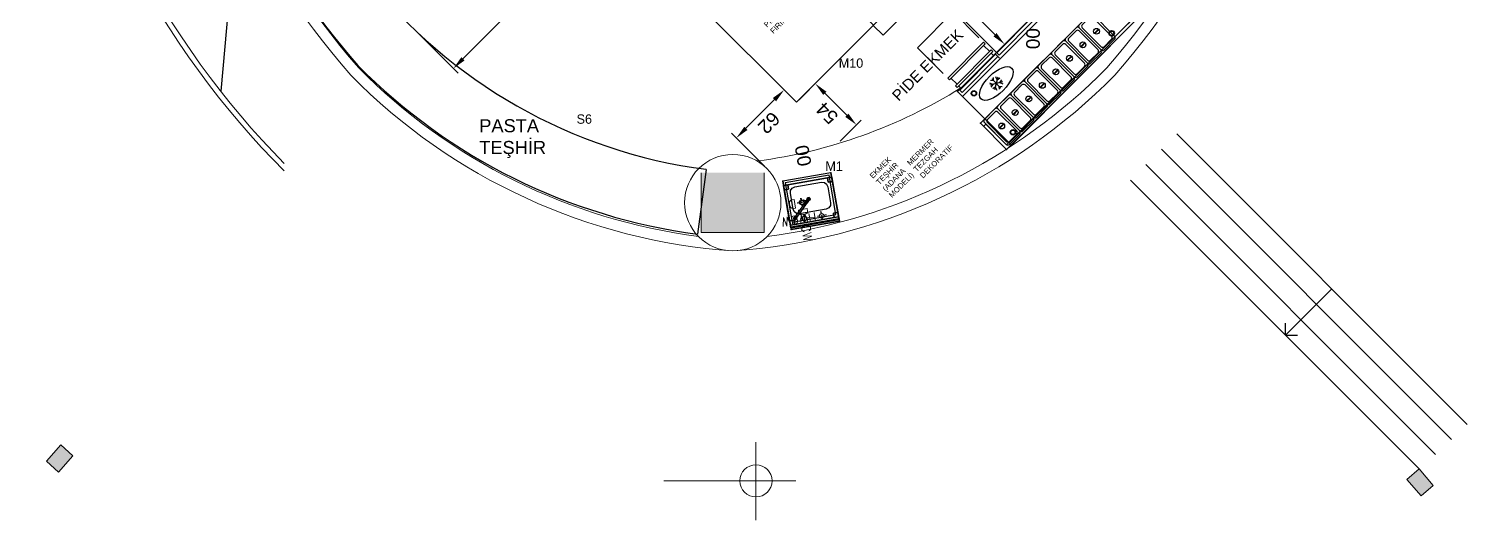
# Model space of a CAD drawing. Header units: millimetres. Extents: x 89237 to 96871, y -22823 to -19192.
# Drawn here: x 90472 to 91795, y -21940 to -21489 of the extents above; entities that cross this region are included whole.
import ezdxf
from ezdxf.enums import TextEntityAlignment as Align

# ---------------------------------------------------------------- set-up
doc = ezdxf.new("R2010")
doc.units = ezdxf.units.MM
doc.header["$LTSCALE"] = 5
doc.linetypes.add('CONTINUA', pattern=[0])
doc.layers.get('DEFPOINTS').update_dxf_attribs({"linetype": 'CONTINUA'})
for name, color, linetype in [('200-EquipBlack-3d', 250, 'Continuous'), ('200-EquipBorder-2d', 9, 'Continuous'), ('200-EquipDoors-2d', 252, 'Continuous'), ('200-EquipID-2d', 7, 'Continuous'), ('200-EquipInternal-2d', 252, 'Continuous'), ('200-EquipSteel-3d', 9, 'Continuous'), ('250-Cwater-2d', 160, 'Continuous'), ('250-Drain-2D', 140, 'Continuous'), ('250-ele-2d', 20, 'Continuous'), ('250-Hwater-2d', 200, 'Continuous'), ('HG-006 Yazı 001', 1, 'Continuous'), ('KALEM0.04', 4, 'Continuous'), ('Standard', 7, 'Continuous')]:
    doc.layers.add(name, color=color, linetype=linetype)
doc.layers.add('200-InsPoint-3D', color=3, linetype='Continuous', plot=False)
for name, color, linetype, lineweight in [('KALEM0.08', 100, 'Continuous', 13), ('KALEM0.12', 220, 'Continuous', 15), ('KALEM0.15', 240, 'Continuous', 18)]:
    doc.layers.add(name, color=color, linetype=linetype, lineweight=lineweight)
doc.styles.add('ARIAL', font='arial.ttf')
doc.styles.add('ROMANS', font='micross.ttf')
doc.styles.add('SIMPLEX', font='simplex')
doc.styles.add('TAKSİM', font='GOTHIC.TTF', dxfattribs={"height": 20})
doc.dimstyles.new('MSC Model 1-1', dxfattribs={"dimscale": 5, "dimtxt": 2.5, "dimasz": 2.5, "dimexe": 1.25, "dimexo": 0.625, "dimgap": 1, "dimtad": 1, "dimdec": 0, "dimdsep": 46, "dimtxsty": 'ROMANS', "dimcen": 2.5, "dimclrd": 256, "dimclre": 256, "dimclrt": 256, "dimadec": 0, "dimazin": 0, "dimtfac": 1, "dimtdec": 0, "dimtmove": 0, "dimatfit": 3, "dimfxl": 1, "dimtolj": 1, "dimtzin": 0, "dimarcsym": 0})

# ---------------------------------------------------------------- blocks, each defined once
blk = doc.blocks.new('ECON')
at = {"layer": '250-ele-2d'}
for p, q in [((-41, 0), (-20, 0)), ((0, 41), (0, 20)), ((20, 0), (41, 0)), ((0, -20), (0, -41))]:
    blk.add_line(p, q, dxfattribs=at)
for radius in [20.3, 1]:
    blk.add_circle((0, 0), radius, dxfattribs=at)
blk.add_point((0, 0), dxfattribs=at)
at = {"layer": '250-ele-2d', "style": 'SIMPLEX', "flags": 8}
blk.add_attdef('E', (50, -41), '', height=81, dxfattribs=at)
blk = doc.blocks.new('A$C4DBF6129')
at = {"layer": '200-EquipBorder-2d'}
for points in [[(15.6, 32.5), (2, 32.5, 0.414214), (0, 30.5), (0, 2, 0.414214), (2, 0), (15.6, 0, 0.414214), (17.6, 2), (17.6, 30.5, 0.414214)], [(13.6, 30.5), (4, 30.5, 0.414214), (2, 28.5), (2, 4, 0.414214), (4, 2), (13.6, 2, 0.414214), (15.6, 4), (15.6, 28.5, 0.414214)]]:
    blk.add_lwpolyline(points, format="xyb", close=True, dxfattribs=at)
blk.add_lwpolyline([(11.2, 15.8), (5.9, 15.8), (5.9, 15.3), (11.2, 15.3)], close=True, dxfattribs=at)
blk.add_circle((8.6, 15.5), 2.68, dxfattribs=at)
blk = doc.blocks.new('ZVR1780')
at = {"layer": '200-EquipBorder-2d'}
blk.add_line((0, -340), (1780, -340), dxfattribs=at)
for points in [[(1780, -340), (1780, 0), (0, 0), (0, -340), (1780, -340)], [(0, -300), (30, -300), (30, -30), (1750, -30), (1750, -300), (1780, -300)]]:
    blk.add_lwpolyline(points, dxfattribs=at)
for p in [(0, 0), (1780, 0), (1780, 0), (0, -340), (1780, -340)]:
    blk.add_point(p, dxfattribs=at)
at = {"layer": '200-InsPoint-3D'}
for p in [(0, 0), (0, 0), (1780, 0), (1780, 0), (0, -340), (0, -340), (1780, -340)]:
    blk.add_point(p, dxfattribs=at)
at = {"xscale": 10, "yscale": 10, "zscale": 10}
for p in [(342, -340), (518, -340), (694, -340), (870, -340), (1046, -340), (1222, -340), (1398, -340), (1574, -340)]:
    blk.add_blockref('A$C4DBF6129', p, dxfattribs=at)
at = {"layer": '250-ele-2d'}
blk.add_blockref('ECON', (65, -69), dxfattribs=at).add_auto_attribs({'E': 'E'})
blk.add_blockref('ECON', (65, -69), dxfattribs=at).add_auto_attribs({'E': 'E'})
at = {"layer": '200-InsPoint-3D', "flags": 9}
blk.add_attdef('DISTANG', (0, 0), '', height=1, dxfattribs=at)
blk.add_attdef('DISTANG', (0, 0), '', height=1, dxfattribs=at)
blk = doc.blocks.new('attrib')
at = {"layer": '200-EquipID-2d', "style": 'ARIAL'}
blk.add_attdef('POS', text='', height=2.5, dxfattribs=at).set_placement((0, 0, -1), align=Align.MIDDLE)
at = {"layer": '200-EquipID-2d', "style": 'ROMANS', "flags": 1}
for tag, p in [('ZONA', (0, -4.91, -2)), ('EQUIPMENTDATA', (0, -7.89, -2)), ('LONGDESCR', (0, -11.3, -2)), ('EQUIPMENTCONN', (0, -14.71, -2)), ('ACCESSORYDATA', (0, -18.55, -2)), ('ACCESSORYCONN', (0, -21.86, -2))]:
    blk.add_attdef(tag, text='', height=2.5, dxfattribs=at).set_placement(p, align=Align.CENTER)
blk = doc.blocks.new('ice')
at = {"layer": '200-EquipInternal-2d'}
for p, q in [((-30, 17), (-59, 12)), ((-52, -30), (52, 30)), ((-52, 30), (52, -30)), ((-30, 17), (-40, 45)), ((0, 35), (-19, 57)), ((0, -60), (0, 60)), ((0, 35), (19, 57)), ((30, 17), (40, 45)), ((30, 17), (59, 12)), ((-30, -17), (-59, -12)), ((-30, -17), (-40, -45)), ((0, -35), (-19, -57)), ((0, -35), (19, -57)), ((30, -17), (59, -12)), ((30, -17), (40, -45))]:
    blk.add_line(p, q, dxfattribs=at)
blk.add_ellipse((0, 0), major_axis=(-200, 0), ratio=0.45, dxfattribs=at)
blk = doc.blocks.new('HB2P2CU')
at = {"layer": '200-EquipBlack-3d'}
blk.add_3dface([(93, -692, 789), (160, -692, 789), (160, -678, 803), (93, -678, 803)], dxfattribs=at)
at = {"layer": '200-EquipBorder-2d'}
blk.add_lwpolyline([(0, -700), (1721, -700), (1721, 0), (0, 0)], close=True, dxfattribs=at)
at = {"layer": '200-EquipDoors-2d'}
for p, q in [((264, -700), (264, -1098)), ((1214, -700), (1214, -1098)), ((1253, -700), (1253, -730)), ((1253, -750), (1253, -830)), ((1678, -700), (1678, -730)), ((1678, -750), (1678, -830))]:
    blk.add_line(p, q, dxfattribs=at)
for points in [[(1698, -730), (1698, -750), (1233, -750), (1233, -730)], [(1698, -830), (1698, -850), (1233, -850), (1233, -830)]]:
    blk.add_lwpolyline(points, close=True, dxfattribs=at)
blk.add_lwpolyline([(1698, -910), (1698, -1245), (1233, -1245), (1233, -910)], dxfattribs=at)
for centre, start, end in [((284, -653), 267.4435, 353.9694), ((1194, -653), 186.0306, 272.5565)]:
    blk.add_arc(centre, 445, start, end, dxfattribs=at)
at = {"layer": '200-EquipSteel-3d', "extrusion": (1, 0, 0)}
for p, q in [((264, -700, 230), (264, -645, 230)), ((264, -645, 230), (264, -645, 835)), ((264, -645, 835), (264, -665, 835)), ((749, -700, 230), (749, -645, 230)), ((749, -645, 230), (749, -645, 835)), ((749, -645, 835), (749, -665, 835)), ((1233, -700, 540), (1233, -645, 540)), ((1233, -645, 540), (1233, -645, 835)), ((1233, -645, 835), (1233, -665, 835)), ((1233, -700, 230), (1233, -645, 230)), ((1233, -645, 230), (1233, -645, 525)), ((1233, -645, 525), (1233, -665, 525)), ((264, -665, 835), (264, -665, 780)), ((264, -665, 780), (264, -700, 780)), ((264, -700, 780), (264, -700, 230)), ((749, -665, 835), (749, -665, 780)), ((749, -665, 780), (749, -700, 780)), ((749, -700, 780), (749, -700, 230)), ((1233, -665, 835), (1233, -665, 780)), ((1233, -665, 780), (1233, -700, 780)), ((1233, -665, 525), (1233, -665, 470)), ((1233, -665, 470), (1233, -700, 470)), ((1233, -700, 780), (1233, -700, 540)), ((1233, -700, 470), (1233, -700, 230))]:
    blk.add_line(p, q, dxfattribs=at)
at = {"layer": '200-EquipSteel-3d', "extrusion": (0, -1, 0), "elevation": 700}
for points in [[(31, 548), (71, 548), (71, 558), (31, 558)], [(31, 573), (71, 573), (71, 583), (31, 583)], [(31, 598), (71, 598), (71, 608), (31, 608)], [(31, 623), (71, 623), (71, 633), (31, 633)], [(31, 648), (71, 648), (71, 658), (31, 658)], [(31, 673), (71, 673), (71, 683), (31, 683)], [(31, 698), (71, 698), (71, 708), (31, 708)], [(31, 723), (71, 723), (71, 733), (31, 733)], [(31, 748), (71, 748), (71, 758), (31, 758)], [(31, 248), (71, 248), (71, 258), (31, 258)], [(31, 323), (71, 323), (71, 333), (31, 333)], [(31, 273), (71, 273), (71, 283), (31, 283)], [(31, 298), (71, 298), (71, 308), (31, 308)], [(31, 348), (71, 348), (71, 358), (31, 358)], [(31, 373), (71, 373), (71, 383), (31, 383)], [(31, 448), (71, 448), (71, 458), (31, 458)], [(31, 423), (71, 423), (71, 433), (31, 433)], [(31, 398), (71, 398), (71, 408), (31, 408)], [(81, 548), (121, 548), (121, 558), (81, 558)], [(81, 573), (121, 573), (121, 583), (81, 583)], [(81, 598), (121, 598), (121, 608), (81, 608)], [(81, 623), (121, 623), (121, 633), (81, 633)], [(81, 648), (121, 648), (121, 658), (81, 658)], [(81, 673), (121, 673), (121, 683), (81, 683)], [(81, 698), (121, 698), (121, 708), (81, 708)], [(81, 723), (121, 723), (121, 733), (81, 733)], [(81, 748), (121, 748), (121, 758), (81, 758)], [(81, 248), (121, 248), (121, 258), (81, 258)], [(81, 323), (121, 323), (121, 333), (81, 333)], [(81, 273), (121, 273), (121, 283), (81, 283)], [(81, 298), (121, 298), (121, 308), (81, 308)], [(81, 348), (121, 348), (121, 358), (81, 358)], [(81, 373), (121, 373), (121, 383), (81, 383)], [(81, 448), (121, 448), (121, 458), (81, 458)], [(81, 423), (121, 423), (121, 433), (81, 433)], [(81, 398), (121, 398), (121, 408), (81, 408)], [(131, 548), (171, 548), (171, 558), (131, 558)], [(131, 573), (171, 573), (171, 583), (131, 583)], [(131, 598), (171, 598), (171, 608), (131, 608)], [(131, 623), (171, 623), (171, 633), (131, 633)], [(131, 648), (171, 648), (171, 658), (131, 658)], [(131, 673), (171, 673), (171, 683), (131, 683)], [(131, 698), (171, 698), (171, 708), (131, 708)], [(131, 723), (171, 723), (171, 733), (131, 733)], [(131, 748), (171, 748), (171, 758), (131, 758)], [(131, 248), (171, 248), (171, 258), (131, 258)], [(131, 273), (171, 273), (171, 283), (131, 283)], [(131, 298), (171, 298), (171, 308), (131, 308)], [(131, 323), (171, 323), (171, 333), (131, 333)], [(131, 348), (171, 348), (171, 358), (131, 358)], [(131, 373), (171, 373), (171, 383), (131, 383)], [(131, 448), (171, 448), (171, 458), (131, 458)], [(131, 398), (171, 398), (171, 408), (131, 408)], [(131, 423), (171, 423), (171, 433), (131, 433)], [(181, 548), (221, 548), (221, 558), (181, 558)], [(181, 573), (221, 573), (221, 583), (181, 583)], [(181, 598), (221, 598), (221, 608), (181, 608)], [(181, 623), (221, 623), (221, 633), (181, 633)], [(181, 648), (221, 648), (221, 658), (181, 658)], [(181, 673), (221, 673), (221, 683), (181, 683)], [(181, 698), (221, 698), (221, 708), (181, 708)], [(181, 723), (221, 723), (221, 733), (181, 733)], [(181, 748), (221, 748), (221, 758), (181, 758)], [(181, 248), (221, 248), (221, 258), (181, 258)], [(181, 323), (221, 323), (221, 333), (181, 333)], [(181, 273), (221, 273), (221, 283), (181, 283)], [(181, 298), (221, 298), (221, 308), (181, 308)], [(181, 348), (221, 348), (221, 358), (181, 358)], [(181, 373), (221, 373), (221, 383), (181, 383)], [(181, 448), (221, 448), (221, 458), (181, 458)], [(181, 423), (221, 423), (221, 433), (181, 433)], [(181, 398), (221, 398), (221, 408), (181, 408)]]:
    blk.add_lwpolyline(points, close=True, dxfattribs=at)
at = {"layer": '200-EquipSteel-3d'}
for centre, radius in [((342, -75, 100), 25), ((342, -75), 20), ((1628, -75, 100), 25), ((1628, -75), 20), ((342, -582, 100), 25), ((342, -582), 20), ((1628, -582, 100), 25), ((1628, -582), 20)]:
    blk.add_circle(centre, radius, dxfattribs=at)
for points in [[(0, 0, 1000), (0, 0, 850), (1721, 0, 850), (1721, 0, 1000)], [(0, 0, 1000), (1721, 0, 1000), (1721, -30, 1000), (0, -30, 1000)], [(0, -700, 900), (0, -700, 850), (0, 0, 850), (0, 0, 900)], [(0, -700, 850), (0, -700, 850), (0, -700, 850), (0, 0, 850)], [(0, 0, 900), (0, 0, 850), (1721, 0, 850), (1721, 0, 900)], [(0, 0, 850), (0, -700, 850), (1721, -700, 850), (1721, 0, 850)], [(1721, 0, 900), (1721, 0, 900), (0, 0, 900)], [(1721, 0, 900), (1721, -700, 900), (0, -700, 900), (0, 0, 900)], [(0, -635, 850), (0, -635, 200), (0, 0, 200), (0, 0, 850)], [(0, -635, 200), (0, -635, 200), (0, -635, 200), (0, 0, 200)], [(0, 0, 850), (0, 0, 200), (1721, 0, 200), (1721, 0, 850)], [(0, 0, 200), (0, -635, 200), (1721, -635, 200), (1721, 0, 200)], [(1721, 0, 850), (1721, 0, 850), (0, 0, 850)], [(1721, 0, 850), (1721, -635, 850), (0, -635, 850), (0, 0, 850)], [(1721, 0, 900), (1721, 0, 850), (1721, 0, 900)], [(1721, 0, 850), (1721, -700, 850), (1721, -700, 900), (1721, 0, 900)], [(1721, 0, 850), (1721, 0, 200), (1721, 0, 850)], [(1721, 0, 200), (1721, -635, 200), (1721, -635, 850), (1721, 0, 850)], [(0, -30, 1000), (1721, -30, 1000), (1721, -30, 915), (0, -30, 915)], [(1721, -635, 850), (1721, -635, 200), (0, -635, 200), (0, -635, 850)], [(1721, -635, 200), (1721, -635, 200), (0, -635, 200)], [(10, -700, 780), (10, -700, 230), (10, -645, 230), (10, -645, 835)], [(10, -700, 230), (10, -700, 230), (10, -700, 230), (10, -645, 230)], [(10, -645, 835), (10, -645, 230), (243, -645, 230), (243, -645, 835)], [(10, -645, 230), (10, -700, 230), (243, -700, 230), (243, -645, 230)], [(243, -645, 835), (243, -645, 835), (10, -645, 835)], [(243, -645, 835), (243, -700, 780), (10, -700, 780), (10, -645, 835)], [(243, -645, 835), (243, -645, 230), (243, -645, 835)], [(243, -645, 230), (243, -700, 230), (243, -700, 780), (243, -645, 835)], [(1721, -700, 900), (1721, -700, 850), (0, -700, 850), (0, -700, 900)], [(1721, -700, 850), (1721, -700, 850), (0, -700, 850)], [(243, -700, 780), (243, -700, 230), (10, -700, 230), (10, -700, 780)], [(243, -700, 230), (243, -700, 230), (10, -700, 230)], [(264, -695, 835), (729, -695, 835), (729, -665, 835), (264, -665, 835)], [(264, -695, 805), (729, -695, 805), (729, -695, 835), (264, -695, 835)], [(749, -695, 835), (1214, -695, 835), (1214, -665, 835), (749, -665, 835)], [(749, -695, 805), (1214, -695, 805), (1214, -695, 835), (749, -695, 835)], [(1233, -695, 835), (1698, -695, 835), (1698, -665, 835), (1233, -665, 835)], [(1233, -695, 525), (1698, -695, 525), (1698, -665, 525), (1233, -665, 525)], [(1233, -695, 805), (1698, -695, 805), (1698, -695, 835), (1233, -695, 835)], [(1233, -695, 495), (1698, -695, 495), (1698, -695, 525), (1233, -695, 525)]]:
    blk.add_3dface(points, dxfattribs=at)
at = {"layer": '200-EquipSteel-3d', "invisible_edges": 15}
for points in [[(0, 0, 900), (0, 0, 1000), (0, -30, 1000), (0, -30, 900)], [(1721, 0, 900), (1721, 0, 1000), (1721, -30, 1000), (1721, -30, 900)], [(264, -645, 835), (264, -665, 835), (264, -665, 780), (264, -645, 780)], [(264, -700, 780), (264, -700, 230), (264, -645, 230), (264, -645, 780)], [(729, -645, 835), (729, -665, 835), (729, -665, 780), (729, -645, 780)], [(729, -700, 780), (729, -700, 230), (729, -645, 230), (729, -645, 780)], [(749, -645, 835), (749, -665, 835), (749, -665, 780), (749, -645, 780)], [(749, -700, 780), (749, -700, 230), (749, -645, 230), (749, -645, 780)], [(1213, -645, 835), (1213, -665, 835), (1213, -665, 780), (1213, -645, 780)], [(1213, -700, 780), (1213, -700, 230), (1213, -645, 230), (1213, -645, 780)], [(1214, -645, 835), (1214, -665, 835), (1214, -665, 780), (1214, -645, 780)], [(1214, -700, 780), (1214, -700, 230), (1214, -645, 230), (1214, -645, 780)], [(1233, -700, 780), (1233, -700, 540), (1233, -645, 540), (1233, -645, 780)], [(1233, -645, 835), (1233, -665, 835), (1233, -665, 780), (1233, -645, 780)], [(1233, -645, 525), (1233, -665, 525), (1233, -665, 470), (1233, -645, 470)], [(1233, -700, 470), (1233, -700, 230), (1233, -645, 230), (1233, -645, 470)], [(1698, -645, 835), (1698, -665, 835), (1698, -665, 780), (1698, -645, 780)], [(1698, -700, 780), (1698, -700, 540), (1698, -645, 540), (1698, -645, 780)], [(1698, -645, 525), (1698, -665, 525), (1698, -665, 470), (1698, -645, 470)], [(1698, -700, 470), (1698, -700, 230), (1698, -645, 230), (1698, -645, 470)]]:
    blk.add_3dface(points, dxfattribs=at)
at = {"layer": '200-InsPoint-3D'}
for p in [(0, 0), (1721, 0), (0, -700), (1721, -700)]:
    blk.add_point(p, dxfattribs=at)
blk.add_blockref('ice', (1418, -500))
at = {"layer": '200-InsPoint-3D', "flags": 9}
blk.add_attdef('DISTANG', (0, 0), '', height=1, dxfattribs=at)
blk = doc.blocks.new('DCON')
at = {"layer": '250-Drain-2D'}
for p, q in [((-41, 0), (-20, 0)), ((0, 41), (0, 20)), ((20, 0), (41, 0)), ((0, -20), (0, -41))]:
    blk.add_line(p, q, dxfattribs=at)
for radius in [20.3, 1]:
    blk.add_circle((0, 0), radius, dxfattribs=at)
blk.add_point((0, 0), dxfattribs=at)
at = {"layer": '250-Drain-2D', "style": 'SIMPLEX', "flags": 8}
blk.add_attdef('D', (50, -41), '', height=81, dxfattribs=at)
blk = doc.blocks.new('HCON')
at = {"layer": '250-Hwater-2d'}
for p, q in [((-41, 0), (-20, 0)), ((0, 41), (0, 20)), ((20, 0), (41, 0)), ((0, -20), (0, -41))]:
    blk.add_line(p, q, dxfattribs=at)
for radius in [20.3, 1]:
    blk.add_circle((0, 0), radius, dxfattribs=at)
blk.add_point((0, 0), dxfattribs=at)
at = {"layer": '250-Hwater-2d', "style": 'SIMPLEX', "flags": 8}
blk.add_attdef('HW', (50, -41), '', height=81, dxfattribs=at)
blk = doc.blocks.new('CCON')
at = {"layer": '250-Cwater-2d'}
for p, q in [((-41, 0), (-20, 0)), ((0, 41), (0, 20)), ((20, 0), (41, 0)), ((0, -20), (0, -41))]:
    blk.add_line(p, q, dxfattribs=at)
for radius in [20.3, 1]:
    blk.add_circle((0, 0), radius, dxfattribs=at)
blk.add_point((0, 0), dxfattribs=at)
at = {"layer": '250-Cwater-2d', "style": 'SIMPLEX', "flags": 8}
blk.add_attdef('CW', (56, -41), '', height=81, dxfattribs=at)
blk = doc.blocks.new('HWSW45')
at = {"layer": '200-EquipBorder-2d'}
blk.add_lwpolyline([(0, -450), (450, -450), (450, 0), (0, 0)], close=True, dxfattribs=at)
at = {"layer": '200-EquipInternal-2d'}
blk.add_line((0, -20), (450, -20), dxfattribs=at)
for points in [[(20, -65), (20, -430), (430, -430), (430, -65)], [(100, -379), (75, -372), (57, -354), (50, -329), (50, -179), (57, -154), (75, -136), (100, -129), (350, -129), (375, -136), (393, -154), (400, -179), (400, -329), (393, -354), (375, -372), (350, -379)], [(408, -95), (408, -88), (403, -83), (396, -83), (234, -244), (234, -252), (239, -257), (247, -257)]]:
    blk.add_lwpolyline(points, close=True, dxfattribs=at)
blk.add_circle((300, -225), 25, dxfattribs=at)
at = {"layer": '200-EquipSteel-3d'}
blk.add_line((0, -450, 810), (450, -450, 810), dxfattribs=at)
for points, elevation in [([(20, -65), (20, -430), (430, -430), (430, -65)], 830), ([(100, -379), (75, -372), (57, -354), (50, -329), (50, -179), (57, -154), (75, -136), (100, -129), (350, -129), (375, -136), (393, -154), (400, -179), (400, -329), (393, -354), (375, -372), (350, -379)], 600)]:
    blk.add_lwpolyline(points, close=True, dxfattribs=dict(at, elevation=elevation))
at = {"layer": '200-EquipSteel-3d', "extrusion": (-0.612372, -0.612372, 0.5), "elevation": 285}
blk.add_lwpolyline([(338, 908), (338, 901), (343, 895), (351, 895), (356, 901), (356, 908), (351, 913), (343, 913)], close=True, dxfattribs=at)
at = {"layer": '200-EquipSteel-3d'}
for points in [[(0, -15, 850), (0, -450, 850), (0, -450, 810), (0, 0, 810)], [(450, -15, 850), (450, -450, 850), (450, -450, 810), (450, 0, 810)]]:
    blk.add_polyline3d(points, dxfattribs=at)
at = {"layer": '200-EquipSteel-3d', "invisible_edges": 15}
for points in [[(0, 0, 810), (0, -450, 810), (0, -450, 850), (0, 0, 850)], [(0, 0, 850), (0, 0, 900), (0, -15, 900), (0, -15, 850)], [(450, 0, 810), (450, -450, 810), (450, -450, 850), (450, 0, 850)], [(450, 0, 850), (450, 0, 900), (450, -15, 900), (450, -15, 850)], [(0, -450, 850), (20, -430, 850), (20, -65, 850), (0, -15, 850)], [(20, -65, 850), (0, -15, 850), (450, -15, 850), (430, -65, 850)], [(20, -430, 830), (50, -379, 830), (50, -129, 830), (20, -65, 830)], [(50, -129, 830), (20, -65, 830), (430, -65, 830), (400, -129, 830)], [(50, -129, 600), (50, -379, 600), (400, -379, 600), (400, -129, 600)], [(50, -129, 830), (100, -129, 830), (75, -136, 830), (57, -154, 830)], [(50, -129, 830), (57, -154, 830), (50, -179, 830)], [(400, -129, 830), (350, -129, 830), (375, -136, 830), (393, -154, 830)], [(400, -129, 830), (393, -154, 830), (400, -179, 830)], [(430, -65, 830), (400, -129, 830), (400, -379, 830), (430, -430, 830)], [(450, -15, 850), (430, -65, 850), (430, -430, 850), (450, -450, 850)], [(400, -379, 830), (430, -430, 830), (20, -430, 830), (50, -379, 830)], [(50, -379, 830), (57, -354, 830), (50, -329, 830)], [(50, -379, 830), (100, -379, 830), (75, -372, 830), (57, -354, 830)], [(400, -379, 830), (350, -379, 830), (375, -372, 830), (393, -354, 830)], [(400, -379, 830), (393, -354, 830), (400, -329, 830)], [(430, -430, 850), (450, -450, 850), (0, -450, 850), (20, -430, 850)]]:
    blk.add_3dface(points, dxfattribs=at)
at = {"layer": '200-EquipSteel-3d'}
for points in [[(0, -15, 900), (450, -15, 900), (450, 0, 900), (0, 0, 900)], [(450, 0, 900), (0, 0, 900), (0, 0, 810), (450, 0, 810)], [(0, -15, 850), (450, -15, 850), (450, -15, 900), (0, -15, 900)], [(0, -370, 450), (0, -370, 810), (0, -80, 810), (0, -80, 450)], [(410, -40, 810), (410, -40, 450), (40, -40, 450), (40, -40, 810)], [(388, -90, 915), (383, -95, 922), (386, -92, 929), (393, -85, 919)], [(389, -97, 912), (385, -101, 918), (383, -95, 922), (388, -90, 915)], [(393, -80, 850), (385, -88, 850), (388, -90, 890), (396, -82, 890)], [(385, -88, 850), (385, -98, 850), (389, -94, 890), (388, -90, 890)], [(385, -98, 850), (393, -106, 850), (397, -102, 890), (389, -94, 890)], [(394, -102, 912), (390, -106, 918), (385, -101, 918), (389, -97, 912)], [(393, -85, 919), (400, -86, 921), (391, -94, 933), (386, -92, 929)], [(390, -88, 905), (388, -90, 915), (393, -85, 919), (396, -83, 905)], [(390, -95, 905), (389, -97, 912), (388, -90, 915), (390, -88, 905)], [(396, -101, 905), (394, -102, 912), (389, -97, 912), (390, -95, 905)], [(395, -83, 853), (390, -88, 853), (390, -88, 905), (396, -83, 905)], [(390, -88, 853), (390, -95, 850), (390, -95, 905), (390, -88, 905)], [(390, -95, 850), (396, -101, 850), (396, -101, 905), (390, -95, 905)], [(394, -102, 912), (401, -102, 915), (396, -108, 922), (390, -106, 918)], [(400, -86, 921), (405, -91, 921), (397, -100, 933), (391, -94, 933)], [(403, -80, 851), (393, -80, 850), (396, -82, 890), (403, -83, 890)], [(396, -83, 905), (403, -83, 905), (400, -86, 921), (393, -85, 919)], [(393, -106, 850), (404, -106, 850), (401, -103, 890), (397, -102, 890)], [(396, -101, 905), (403, -101, 905), (401, -102, 915), (394, -102, 912)], [(403, -83, 851), (395, -83, 853), (396, -83, 905), (403, -83, 905)], [(401, -102, 915), (406, -98, 919), (399, -105, 929), (396, -108, 922)], [(396, -101, 850), (403, -101, 853), (403, -101, 905), (396, -101, 905)], [(405, -91, 921), (406, -98, 919), (399, -105, 929), (397, -100, 933)], [(403, -83, 905), (408, -88, 905), (405, -91, 921), (400, -86, 921)], [(403, -101, 905), (408, -95, 905), (406, -98, 919), (401, -102, 915)], [(404, -106, 850), (411, -98, 850), (408, -95, 890), (401, -103, 890)], [(411, -88, 851), (403, -80, 851), (403, -83, 890), (408, -88, 890)], [(408, -88, 851), (403, -83, 851), (403, -83, 905), (408, -88, 905)], [(403, -101, 853), (408, -95, 853), (408, -95, 905), (403, -101, 905)], [(408, -88, 905), (408, -95, 905), (406, -98, 919), (405, -91, 921)], [(408, -95, 853), (408, -88, 851), (408, -88, 905), (408, -95, 905)], [(411, -98, 850), (411, -88, 851), (408, -88, 890), (408, -95, 890)], [(450, -370, 450), (450, -80, 450), (450, -80, 810), (450, -370, 810)], [(238, -236, 948), (231, -243, 948), (231, -243, 960), (238, -236, 960)], [(239, -239, 965), (238, -236, 960), (231, -243, 960), (234, -244, 965)], [(238, -236, 948), (239, -239, 944), (234, -244, 944), (231, -243, 948)], [(231, -243, 948), (231, -253, 948), (231, -253, 960), (231, -243, 960)], [(234, -244, 965), (231, -243, 960), (231, -253, 960), (234, -252, 965)], [(231, -243, 948), (234, -244, 944), (234, -252, 944), (231, -253, 948)], [(234, -252, 965), (231, -253, 960), (238, -260, 960), (239, -257, 965)], [(231, -253, 948), (234, -252, 944), (239, -257, 944), (238, -260, 948)], [(231, -253, 948), (238, -260, 948), (238, -260, 960), (231, -253, 960)], [(239, -239, 1005), (234, -244, 1005), (237, -242, 1019), (241, -237, 1015)], [(239, -239, 965), (234, -244, 965), (234, -244, 1005), (239, -239, 1005)], [(234, -252, 1005), (234, -244, 1005), (237, -242, 1019), (237, -249, 1021)], [(234, -244, 965), (234, -252, 965), (234, -252, 1005), (234, -244, 1005)], [(239, -257, 1005), (234, -252, 1005), (237, -249, 1021), (242, -254, 1021)], [(234, -252, 965), (239, -257, 965), (239, -257, 1005), (234, -252, 1005)], [(241, -237, 1015), (237, -242, 1019), (244, -234, 1029), (246, -232, 1022)], [(237, -249, 1021), (237, -242, 1019), (244, -234, 1029), (246, -240, 1033)], [(242, -254, 1021), (237, -249, 1021), (246, -240, 1033), (251, -245, 1033)], [(248, -236, 948), (238, -236, 948), (238, -236, 960), (248, -236, 960)], [(247, -239, 965), (248, -236, 960), (238, -236, 960), (239, -239, 965)], [(248, -236, 948), (247, -239, 944), (239, -239, 944), (238, -236, 948)], [(239, -257, 965), (238, -260, 960), (248, -260, 960), (247, -257, 965)], [(238, -260, 948), (239, -257, 944), (247, -257, 944), (248, -260, 948)], [(238, -260, 948), (248, -260, 948), (248, -260, 960), (238, -260, 960)], [(247, -239, 1005), (239, -239, 1005), (241, -237, 1015), (248, -238, 1012)], [(247, -239, 965), (239, -239, 965), (239, -239, 1005), (247, -239, 1005)], [(247, -257, 1005), (239, -257, 1005), (242, -254, 1021), (249, -254, 1019)], [(239, -257, 965), (247, -257, 965), (247, -257, 1005), (239, -257, 1005)], [(248, -238, 1012), (241, -237, 1015), (246, -232, 1022), (252, -234, 1018)], [(249, -254, 1019), (242, -254, 1021), (251, -245, 1033), (256, -247, 1029)], [(246, -232, 1022), (244, -234, 1029), (254, -225, 1032), (254, -225, 1025)], [(246, -240, 1033), (244, -234, 1029), (254, -225, 1032), (257, -228, 1038)], [(252, -234, 1018), (246, -232, 1022), (254, -225, 1025), (257, -228, 1020)], [(251, -245, 1033), (246, -240, 1033), (257, -228, 1038), (263, -234, 1038)], [(252, -244, 965), (255, -243, 960), (248, -236, 960), (247, -239, 965)], [(255, -243, 948), (252, -244, 944), (247, -239, 944), (248, -236, 948)], [(247, -239, 1005), (248, -238, 1012), (253, -243, 1012), (252, -244, 1005)], [(252, -244, 965), (247, -239, 965), (247, -239, 1005), (252, -244, 1005)], [(252, -252, 1005), (254, -250, 1015), (249, -254, 1019), (247, -257, 1005)], [(247, -257, 965), (252, -252, 965), (252, -252, 1005), (247, -257, 1005)], [(247, -257, 965), (248, -260, 960), (255, -253, 960), (252, -252, 965)], [(248, -260, 948), (247, -257, 944), (252, -252, 944), (255, -253, 948)], [(248, -238, 1012), (252, -234, 1018), (257, -239, 1018), (253, -243, 1012)], [(255, -243, 948), (248, -236, 948), (248, -236, 960), (255, -243, 960)], [(248, -260, 948), (255, -253, 948), (255, -253, 960), (248, -260, 960)], [(254, -250, 1015), (259, -245, 1022), (256, -247, 1029), (249, -254, 1019)], [(256, -247, 1029), (251, -245, 1033), (263, -234, 1038), (266, -237, 1032)], [(252, -234, 1018), (257, -228, 1020), (263, -234, 1020), (257, -239, 1018)], [(252, -244, 1005), (253, -243, 1012), (254, -250, 1015), (252, -252, 1005)], [(252, -252, 965), (255, -253, 960), (255, -243, 960), (252, -244, 965)], [(255, -253, 948), (252, -252, 944), (252, -244, 944), (255, -243, 948)], [(252, -252, 965), (252, -244, 965), (252, -244, 1005), (252, -252, 1005)], [(253, -243, 1012), (257, -239, 1018), (259, -245, 1022), (254, -250, 1015)], [(257, -228, 1038), (254, -225, 1032), (263, -215, 1029), (269, -217, 1033)], [(254, -225, 1025), (254, -225, 1032), (263, -215, 1029), (261, -217, 1022)], [(257, -228, 1020), (254, -225, 1025), (261, -217, 1022), (263, -223, 1018)], [(255, -253, 948), (255, -243, 948), (255, -243, 960), (255, -253, 960)], [(259, -245, 1022), (266, -237, 1025), (266, -237, 1032), (256, -247, 1029)], [(263, -234, 1038), (257, -228, 1038), (269, -217, 1033), (274, -222, 1033)], [(257, -228, 1020), (263, -223, 1018), (268, -228, 1018), (263, -234, 1020)], [(257, -239, 1018), (263, -234, 1020), (266, -237, 1025), (259, -245, 1022)], [(266, -237, 1032), (263, -234, 1038), (274, -222, 1033), (276, -228, 1029)], [(263, -234, 1020), (268, -228, 1018), (273, -230, 1022), (266, -237, 1025)], [(266, -237, 1025), (273, -230, 1022), (276, -228, 1029), (266, -237, 1032)], [(40, -410, 630), (410, -410, 630), (410, -410, 810), (40, -410, 810)], [(40, -410, 450), (410, -410, 450), (410, -410, 629), (40, -410, 629)]]:
    blk.add_3dface(points, dxfattribs=at)
at = {"layer": '200-InsPoint-3D'}
for p in [(0, 0), (450, 0), (0, -450), (450, -450)]:
    blk.add_point(p, dxfattribs=at)
at = {"layer": '250-Cwater-2d'}
blk.add_blockref('CCON', (312, -78), dxfattribs=at).add_auto_attribs({'CW': 'CW'})
at = {"layer": '250-Drain-2D'}
blk.add_blockref('DCON', (312, -227), dxfattribs=at).add_auto_attribs({'D': 'D'})
at = {"layer": '250-Hwater-2d'}
blk.add_blockref('HCON', (151, -76), dxfattribs=at).add_auto_attribs({'HW': 'HW'})
at = {"layer": '200-InsPoint-3D'}
blk.add_attdef('DISTANG', (0, 0), '', height=1, dxfattribs=at)
at = {"layer": '200-EquipSteel-3d'}
mesh = blk.add_polymesh((6, 3), dxfattribs=at)
for k, corner in enumerate([(40, -80, 810), (40, -80, 450), (40, -80, 450), (0, -80, 810), (0, -80, 450), (0, -80, 450), (0, -40, 810), (0, -40, 450), (0, -80, 450), (40, -40, 810), (40, -40, 450), (40, -80, 450), (40, -40, 810), (40, -40, 810), (40, -80, 810), (0, -40, 810), (0, -40, 810), (0, -80, 810)]):
    mesh.set_mesh_vertex(divmod(k, 3), corner)
mesh = blk.add_polymesh((6, 3), dxfattribs=at)
for k, corner in enumerate([(450, -80, 810), (450, -80, 450), (450, -80, 450), (410, -80, 810), (410, -80, 450), (410, -80, 450), (410, -40, 810), (410, -40, 450), (410, -80, 450), (450, -40, 810), (450, -40, 450), (450, -80, 450), (450, -40, 810), (450, -40, 810), (450, -80, 810), (410, -40, 810), (410, -40, 810), (410, -80, 810)]):
    mesh.set_mesh_vertex(divmod(k, 3), corner)
mesh = blk.add_polymesh((6, 3), dxfattribs=at)
for k, corner in enumerate([(40, -410, 810), (40, -410, 450), (40, -410, 450), (0, -410, 810), (0, -410, 450), (0, -410, 450), (0, -370, 810), (0, -370, 450), (0, -410, 450), (40, -370, 810), (40, -370, 450), (40, -410, 450), (40, -370, 810), (40, -370, 810), (40, -410, 810), (0, -370, 810), (0, -370, 810), (0, -410, 810)]):
    mesh.set_mesh_vertex(divmod(k, 3), corner)
mesh = blk.add_polymesh((6, 3), dxfattribs=at)
for k, corner in enumerate([(450, -410, 810), (450, -410, 450), (450, -410, 450), (410, -410, 810), (410, -410, 450), (410, -410, 450), (410, -370, 810), (410, -370, 450), (410, -410, 450), (450, -370, 810), (450, -370, 450), (450, -410, 450), (450, -370, 810), (450, -370, 810), (450, -410, 810), (410, -370, 810), (410, -370, 810), (410, -410, 810)]):
    mesh.set_mesh_vertex(divmod(k, 3), corner)
blk = doc.blocks.new('*D136')
at = {"layer": 'DEFPOINTS', "color": 0, "transparency": 16777216}
for p in [(91317.9, -21434.2), (91378.1, -21494.3), (91369.2, -21503.2)]:
    blk.add_point(p, dxfattribs=at)
at = {"layer": 'HG-006 Yazı 001', "lineweight": -2, "transparency": 16777216}
for p, q in [((91315.7, -21436.5), (91304.6, -21447.6)), ((91317.8, -21452), (91360.4, -21494.4)), ((91375.9, -21496.5), (91364.8, -21507.6))]:
    blk.add_line(p, q, dxfattribs=at)
at = {"layer": 'HG-006 Yazı 001', "transparency": 16777216}
for points in [[(91319.3, -21450.5), (91316.4, -21453.5), (91309, -21443.1)], [(91361.8, -21492.9), (91358.9, -21495.9), (91369.2, -21503.2)]]:
    blk.add_solid(points, dxfattribs=at)
at = {"layer": 'HG-006 Yazı 001', "transparency": 16777216, "insert": (91347.2, -21465.1), "char_height": 12.5, "attachment_point": 5, "rotation": 315.0693, "style": 'ROMANS'}
blk.add_mtext('\\A1;85', dxfattribs=at)
blk = doc.blocks.new('*D137')
at = {"layer": 'DEFPOINTS', "color": 0, "transparency": 16777216}
for p in [(91177.9, -21556.5), (91233, -21577.3), (91215.9, -21594.5)]:
    blk.add_point(p, dxfattribs=at)
at = {"layer": 'HG-006 Yazı 001', "lineweight": -2, "transparency": 16777216}
for p, q in [((91180.1, -21554.3), (91199.4, -21534.9)), ((91203.9, -21548.2), (91224.2, -21568.4)), ((91218.1, -21592.2), (91237.4, -21572.8))]:
    blk.add_line(p, q, dxfattribs=at)
at = {"layer": 'HG-006 Yazı 001', "transparency": 16777216}
for points in [[(91202.4, -21549.7), (91205.3, -21546.7), (91195, -21539.3)], [(91222.7, -21569.9), (91225.6, -21567), (91233, -21577.3)]]:
    blk.add_solid(points, dxfattribs=at)
at = {"layer": 'HG-006 Yazı 001', "transparency": 16777216, "insert": (91205.9, -21566.4), "char_height": 12.5, "attachment_point": 5, "rotation": 135.0693, "style": 'ROMANS'}
blk.add_mtext('\\A1;54', dxfattribs=at)
blk = doc.blocks.new('*D138')
at = {"layer": 'DEFPOINTS', "color": 0, "transparency": 16777216}
for p in [(91177.9, -21556.5), (91122.4, -21589.3), (91150.5, -21617.3)]:
    blk.add_point(p, dxfattribs=at)
at = {"layer": 'HG-006 Yazı 001', "lineweight": -2, "transparency": 16777216}
for p, q in [((91175.7, -21554.3), (91162, -21540.7)), ((91157.6, -21554), (91131.2, -21580.4)), ((91148.3, -21615.1), (91118, -21584.9))]:
    blk.add_line(p, q, dxfattribs=at)
at = {"layer": 'HG-006 Yazı 001', "transparency": 16777216}
for points in [[(91159.1, -21555.5), (91156.1, -21552.5), (91166.4, -21545.1)], [(91132.7, -21581.9), (91129.8, -21579), (91122.4, -21589.3)]]:
    blk.add_solid(points, dxfattribs=at)
at = {"layer": 'HG-006 Yazı 001', "transparency": 16777216, "insert": (91152.5, -21575.3), "char_height": 12.5, "attachment_point": 5, "rotation": 225.0693, "style": 'ROMANS'}
blk.add_mtext('\\A1;62', dxfattribs=at)
blk = doc.blocks.new('*D141')
at = {"layer": 'DEFPOINTS', "color": 0, "transparency": 16777216}
for p in [(90968.9, -21310), (90827.5, -21490.8), (90862.2, -21525.4)]:
    blk.add_point(p, dxfattribs=at)
at = {"layer": 'HG-006 Yazı 001', "lineweight": -2, "transparency": 16777216}
for p, q in [((90971.1, -21312.2), (91027.5, -21368.5)), ((91014.3, -21372.9), (90871, -21516.6)), ((90829.7, -21493), (90866.6, -21529.8))]:
    blk.add_line(p, q, dxfattribs=at)
at = {"layer": 'HG-006 Yazı 001', "transparency": 16777216}
for points in [[(91015.8, -21374.4), (91012.8, -21371.5), (91023.1, -21364.1)], [(90872.5, -21518), (90869.5, -21515.1), (90862.2, -21525.4)]]:
    blk.add_solid(points, dxfattribs=at)
at = {"layer": 'HG-006 Yazı 001', "transparency": 16777216, "insert": (90950.8, -21452.8), "char_height": 12.5, "attachment_point": 5, "rotation": 225.0693, "style": 'ROMANS'}
blk.add_mtext('\\A1;228', dxfattribs=at)

msp = doc.modelspace()

# ---------------------------------------------------------------- hatches: boundary and pattern name
at = {"true_color": 0xa0a0a0}
for points in [[(91148.2, -21621.2), (91090.2, -21621.2), (91090.2, -21676.2), (91148.2, -21676.2)], [(90512.2, -21881.3), (90501, -21871.3), (90487.9, -21886.3), (90498.9, -21896.2)], [(91750.5, -21893.3), (91739.1, -21903), (91752.3, -21918.1), (91763.5, -21908.5)]]:
    msp.add_hatch(color=253, dxfattribs=at).paths.add_polyline_path(points)

# ---------------------------------------------------------------- linework, layer by layer
msp.add_lwpolyline([(90662.5, -21388.6), (90648.3, -21546.4)])
msp.add_lwpolyline([(91160.7, -21398.2), (91090.1, -21469), (91177.9, -21556.5), (91248.5, -21485.7)], close=True)
at = {"layer": 'HG-006 Yazı 001'}
msp.add_line((91094.6, -21618.1), (91086.8, -21677.6), dxfattribs=at)
for centre, radius, start, end in [((91387.7, -20990.3), 812.2, 195.7304, 220.9581), ((91156.5, -21144.4), 477.7, 218.2809, 262.5508), ((91156.5, -21144.4), 537.7, 224.7106, 262.5508)]:
    msp.add_arc(centre, radius, start, end, dxfattribs=at)
at = {"layer": 'KALEM0.04'}
for p, q in [((91794.7, -21852.6), (91527.5, -21585.4)), ((91780.3, -21866.4), (91513.4, -21599.6)), ((91765.5, -21880), (91499.2, -21613.7)), ((91750.5, -21893.3), (91485.1, -21627.9)), ((91670.1, -21728), (91627.7, -21770.4)), ((91627.7, -21770.4), (91627.7, -21759.4)), ((91627.7, -21770.4), (91638.7, -21770.4))]:
    msp.add_line(p, q, dxfattribs=at)
at = {"layer": 'KALEM0.08'}
for points in [[(91687.4, -20795.6, -0.050251), (91660.7, -21144.8, -0.128084), (91470.5, -21531.7, -0.182326), (91119.2, -21693)], [(91677.5, -20800.3, -0.049599), (91650.8, -21143, -0.127921), (91463.2, -21524.9, -0.166626), (91150.7, -21679.8)], [(90558.9, -20821.4, 0.05441), (90577.7, -21144.8, 0.128084), (90767.8, -21531.7, 0.182326), (91119.2, -21693)], [(90568.9, -20821.9, 0.05438), (90587.5, -21143, 0.127928), (90775.2, -21524.9, 0.166626), (91087.6, -21679.8, 0.166626)], [(91328.8, -21543.3, -0.107505), (91141.7, -21610.4)]]:
    msp.add_lwpolyline(points, format="xyb", dxfattribs=at)
at = {"layer": 'KALEM0.12'}
for p, q in [((90501, -21871.3), (90487.9, -21886.3)), ((90498.9, -21896.2), (90512.2, -21881.3)), ((90512.2, -21881.3), (90501, -21871.3)), ((90487.9, -21886.3), (90498.9, -21896.2)), ((91750.5, -21893.3), (91739.1, -21903)), ((91763.5, -21908.5), (91750.5, -21893.3)), ((91739.1, -21903), (91752.3, -21918.1)), ((91752.3, -21918.1), (91763.5, -21908.5))]:
    msp.add_line(p, q, dxfattribs=at)
msp.add_lwpolyline([(91248.4, -21485.8), (91308.9, -21425.2), (91317.9, -21434.2), (91257.4, -21494.8)], close=True, dxfattribs=at)
for major_axis, ratio, start_param, end_param in [((-27.5, 844.6), 0.773133, 1.810914, 2.454901), ((-27.3, 839.6), 0.771782, 1.811108, 2.449225)]:
    msp.add_ellipse((91099.3, -20952.9), major_axis=major_axis, ratio=ratio, start_param=start_param, end_param=end_param, dxfattribs=at)
at = {"layer": 'KALEM0.15'}
for p, q in [((91090.2, -21676.2), (91090.2, -21621.2)), ((91148.2, -21621.2), (91148.2, -21676.2)), ((91148.2, -21676.2), (91090.2, -21676.2))]:
    msp.add_line(p, q, dxfattribs=at)
msp.add_circle((91119.2, -21648.7), 44.3, dxfattribs=at)
at = {"layer": 'Standard', "color": 220, "linetype": 'Continuous', "lineweight": 13}
for p, q in [((91140.5, -21868.8), (91140.5, -21940.4)), ((91177.3, -21904.3), (91055.9, -21904.3))]:
    msp.add_line(p, q, dxfattribs=at)
msp.add_circle((91140.5, -21904.3), 14.8, dxfattribs=at)

# ---------------------------------------------------------------- block references
for name, xscale, yscale, zscale, rotation in [('HB2P2CU', 0.09999999998644789, 0.09999999999126885, 0.1, 225.069348604076), ('ZVR1780', 0.1000000000000369, 0.09999999999882903, 0.1000000000000369, 224.9314927395062)]:
    msp.add_blockref(name, (91497.1, -21474.1), dxfattribs=dict(xscale=xscale, yscale=yscale, zscale=zscale, rotation=rotation))
at = {"xscale": 0.1000000000012019, "yscale": 0.1000000000012019, "zscale": 0.1}
for name, p, rotation, values in [('HWSW45', (91217.2, -21665.6), 189.8807213089659, {'DISTANG': '966.8796397997894^I5.086947900901669'}), ('DCON', (91182.6, -21648.6), 279.8807213089659, {'D': 'D'}), ('CCON', (91185.1, -21663.3), 279.8807213089659, {'CW': 'CW'}), ('CCON', (91185.1, -21663.3), 279.8807213089659, {'CW': 'CW'})]:
    msp.add_blockref(name, p, dxfattribs=dict(at, rotation=rotation)).add_auto_attribs(values)
at = {"layer": '200-EquipID-2d'}
ref = msp.add_blockref('attrib', (91395.3, -21498), dxfattribs=dict(at, xscale=4.999999999999408, yscale=4.999999999999408, zscale=4.999999999999408, rotation=89.8539575346051))
ref.add_attrib('POS', '00', dxfattribs={"color": 7, "height": 12.5, "rotation": 89.854, "style": 'ARIAL'}).set_placement((91395.3, -21498, -5), align=Align.MIDDLE)
ref = msp.add_blockref('attrib', (91183.9, -21605.5), dxfattribs=dict(at, xscale=4.999999999995905, yscale=4.999999999995905, zscale=5, rotation=99.88072130960188))
ref.add_attrib('POS', '00', dxfattribs={"color": 7, "height": 12.5, "rotation": 99.8807, "style": 'ARIAL'}).set_placement((91183.9, -21605.5, -5), align=Align.MIDDLE)

# ---------------------------------------------------------------- texts
at = {"style": 'TAKSİM'}
for s, p in [('M10', (91227.9, -21524.8)), ('S6', (90982.6, -21576.2)), ('M1', (91212.4, -21619.5, 7.5))]:
    msp.add_text(s, height=8.64, dxfattribs=at).set_placement(p, align=Align.CENTER)
at = {"attachment_point": 1, "rotation": 45.0693}
for s, insert, char_height, width in [('{\\fArial|b0|i0|c162|p34;PİDE FIRINI}', (91147.1, -21484.5), 5, 27.753), ('{\\fArial|b0|i0|c162|p34;PİDE EKMEK}', (91264.6, -21549), 10, 143.128), ('{\\fArial|b0|i0|c162|p34;MERMER TEZGAH\\PDEKORATİF }', (91278.9, -21611.4), 5, 27.753), ('{\\fArial|b0|i0|c162|p34;EKMEK TEŞHİR (ADANA MODELİ)}', (91244.5, -21623.4), 5, 27.753)]:
    msp.add_mtext(s, dxfattribs=dict(at, insert=insert, char_height=char_height, width=width))
at = {"insert": (90886, -21572), "char_height": 12, "width": 47.024, "attachment_point": 1, "style": 'ROMANS'}
msp.add_mtext('{\\fMicrosoft Sans Serif|b0|i0|c162|p34;PASTA TEŞHİR}', dxfattribs=at)
at = {"layer": 'Standard', "color": 240, "linetype": 'Continuous', "lineweight": -3, "insert": (91174.2, -21901.7), "char_height": 20, "width": 117.544, "attachment_point": 1, "rotation": 180, "style": 'ARIAL'}
msp.add_mtext('{\\fArial|i0|b0;\\H0.200000;\\W0.985295;\\C240;+\\C7;\\W0.689706;     \\C240;0.68}\\P', dxfattribs=at)

# ---------------------------------------------------------------- dimensions: what is measured, and where the dimension line sits
at = {"layer": 'HG-006 Yazı 001'}
for base, p1, p2, angle, picture, middle in [((90862.2, -21525.4), (90968.9, -21310), (90827.5, -21490.8), 225.0693, '*D141', (90950.8, -21452.8)), ((91233, -21577.3), (91177.9, -21556.5), (91215.9, -21594.5), 135.0693, '*D137', (91205.9, -21566.4)), ((91122.4, -21589.3), (91177.9, -21556.5), (91150.5, -21617.3), 225.0693, '*D138', (91152.5, -21575.3))]:
    dim = msp.add_linear_dim(base=base, p1=p1, p2=p2, angle=angle, dimstyle='MSC Model 1-1', dxfattribs=at)
    dim.commit()
    dim.dimension.update_dxf_attribs({"geometry": picture, "text_midpoint": middle})
dim = msp.add_aligned_dim(p1=(91317.9, -21434.2), p2=(91378.1, -21494.3), distance=-12.6, dimstyle='MSC Model 1-1', dxfattribs=at)
dim.commit()
dim.dimension.update_dxf_attribs({"geometry": '*D136', "text_midpoint": (91347.2, -21465.1)})

doc.saveas('drawing.dxf')
